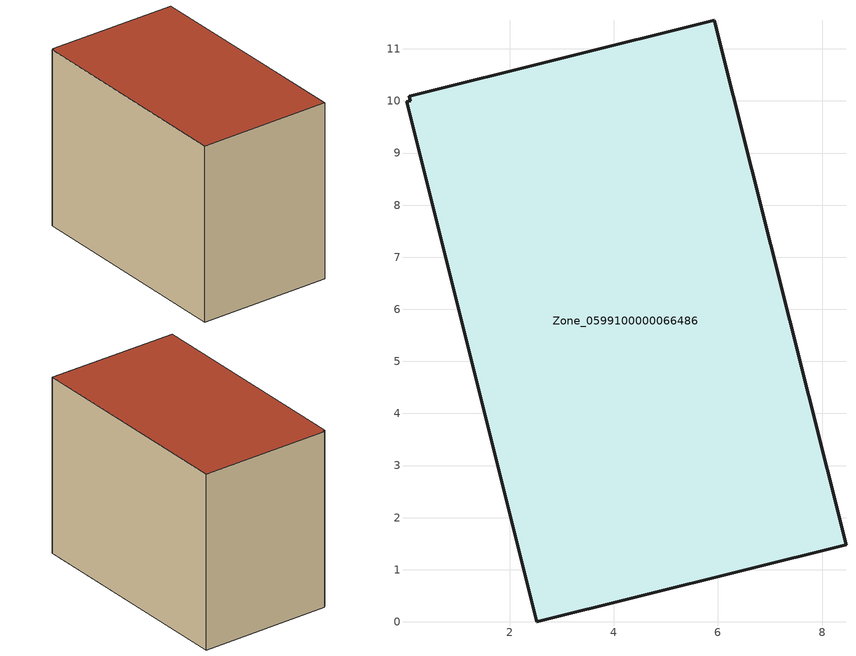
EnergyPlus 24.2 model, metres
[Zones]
Zone_0599100000066486
 floor ground (C_G): 0.07,10.09 5.93,11.55 8.46,1.48 2.52,0 0.02,9.99 0.09,10 z0
 wall outside (C_F): 8.46,1.48 5.93,11.55 0.07,10.09 0.09,10 0.02,9.99 2.52,0 8.46,1.48 z0:8.15
 roof outside (C_R): 5.93,11.55 0.07,10.09 0.09,10 0.02,9.99 2.52,0 8.46,1.48 z8.15
[BUILDING]
Pand.0599100000066486: North Axis=0; Terrain=City; Loads Convergence Tolerance Value=0.04; Temperature Convergence Tolerance Value=0.4; Solar Distribution=FullExterior; Maximum Number of Warmup Days=25; Minimum Number of Warmup Days=1
[Site:Location]
Rotterdam.The.Hague.AP_ZH_NLD Design_Conditions: Latitude=51.96; Longitude=4.45; Time Zone=1; Elevation=-4.5
[SITE:GROUNDTEMPERATURE:BUILDINGSURFACE]
18, 18, 18, 18, 18, 18, 18, 18, 18, 18, 18, 18
[MATERIAL] Thermal Absorptance=0.9; Solar Absorptance=0.7; Visible Absorptance=0.7
Name | Roughness | Thickness | Conductivity | Density | Specific Heat
G.TI.1965-1974 | MediumSmooth | 0.15 | 0.882353 | 540 | 1210
F.TI.1965-1974 | Rough | 0.3 | 0.697674 | 1920 | 840
R.TI.1965-1974 | MediumRough | 0.2 | 0.232558 | 1500 | 1000
[CONSTRUCTION]
C_G: G.TI.1965-1974
C_F: F.TI.1965-1974
C_R: R.TI.1965-1974
[ZONE]
Zone_0599100000066486: Type=1; Multiplier=1; Ceiling Height=Autocalculate; Volume=Autocalculate; Floor Area=autocalculate; Part of Total Floor Area=Yes
[ZONEINFILTRATION:DESIGNFLOWRATE]
Infil_Zone_0599100000066486: Zone or ZoneList or Space or SpaceList=Zone_0599100000066486; Schedule=AlwaysOn; Design Flow Rate Calculation Method=Flow/Area; Flow Rate per Floor Area=0.003; Constant Term Coefficient=1; Temperature Term Coefficient=0; Velocity Term Coefficient=0; Velocity Squared Term Coefficient=0
[HVACTEMPLATE:ZONE:IDEALLOADSAIRSYSTEM]
Zone_0599100000066486: Maximum Heating Supply Air Temperature=50; Minimum Cooling Supply Air Temperature=13; Maximum Heating Supply Air Humidity Ratio=0.0156; Minimum Cooling Supply Air Humidity Ratio=0.0077; Heating Limit=NoLimit; Cooling Limit=NoLimit; Dehumidification Control Type=ConstantSensibleHeatRatio; Cooling Sensible Heat Ratio=0.7; Dehumidification Setpoint=60; Humidification Control Type=None; Humidification Setpoint=30; Outdoor Air Method=None; Outdoor Air Flow Rate per Person=0.00944; Outdoor Air Flow Rate per Zone Floor Area=0; Outdoor Air Flow Rate per Zone=0; Demand Controlled Ventilation Type=None; Outdoor Air Economizer Type=NoEconomizer; Heat Recovery Type=None; Sensible Heat Recovery Effectiveness=0.7; Latent Heat Recovery Effectiveness=0.65
[ZONECONTROL:THERMOSTAT]
ThermostatControl_Zone_0599100000066486: Zone or ZoneList=Zone_0599100000066486; Control Type Schedule=DualSetpointControlType; Control 1=Thermostat_Zone_0599100000066486; Temperature Difference Between Cutout And Setpoint=0
[THERMOSTATSETPOINT:DUALSETPOINT]
Thermostat_Zone_0599100000066486: Heating Setpoint Temperature Schedule=HeatingSetpoint_Zone_0599100000066486; Cooling Setpoint Temperature Schedule=CoolingSetpoint_Zone_0599100000066486
[SCHEDULE:COMPACT]
HeatingSetpoint_Zone_0599100000066486: Through: 12/31, For: AllDays, Until: 24:00, 21
CoolingSetpoint_Zone_0599100000066486: Through: 12/31, For: AllDays, Until: 24:00, 24
DualSetpointControlType: Through: 12/31, For: AllDays, Until: 24:00, 4
AlwaysOn: Through: 12/31, For: AllDays, Until: 24:00, 1
